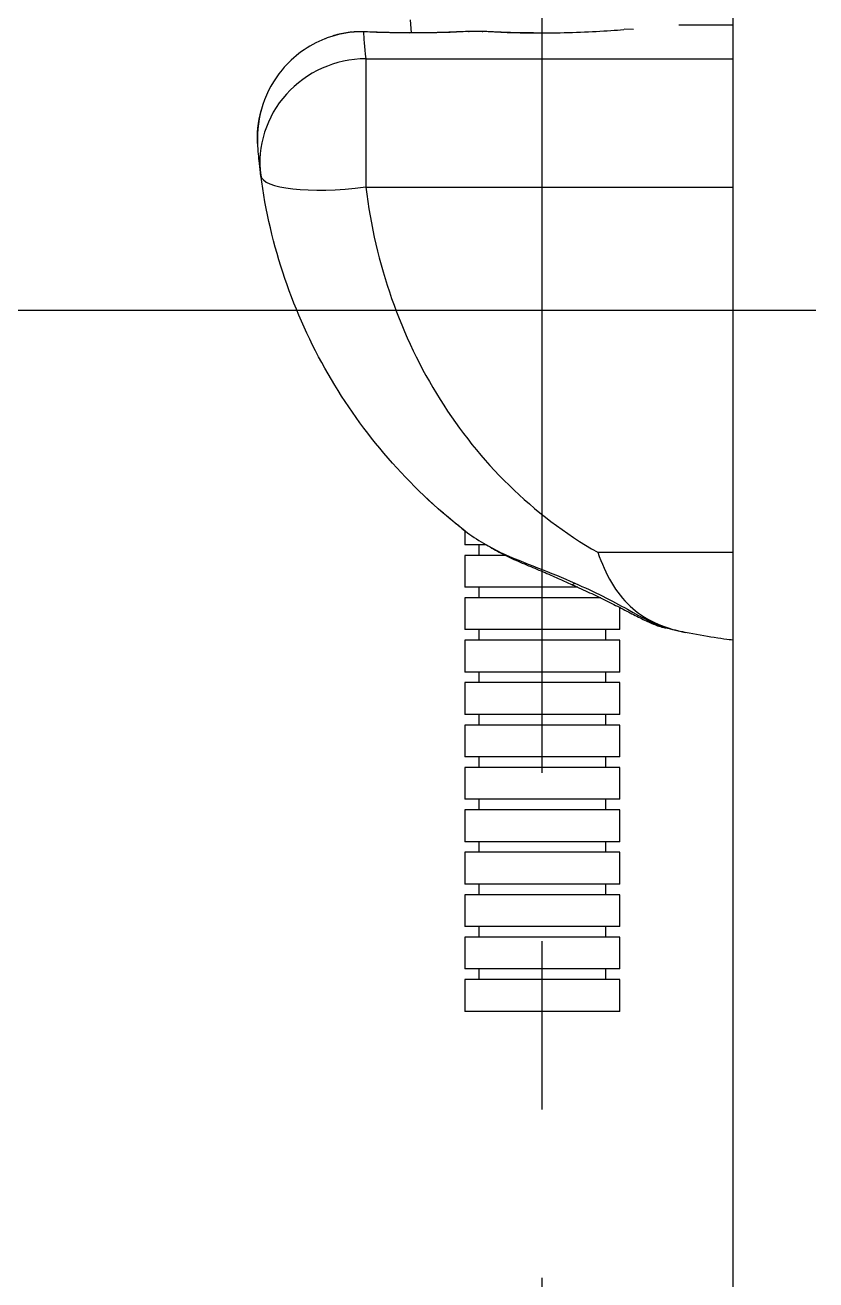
# Model space of a CAD drawing. Extents: x 0 to 1128, y 0 to 827.
# Drawn here: x 724.1 to 798.7, y 266.9 to 385.2 of the extents above; entities that cross this region are included whole.
import ezdxf

# ---------------------------------------------------------------- set-up
doc = ezdxf.new("R2010")
doc.units = 0
doc.header["$LTSCALE"] = 10
doc.header["$MEASUREMENT"] = 0
doc.linetypes.add('CENTER2', pattern=[28.575, 19.05, -3.175, 3.175, -3.175])
doc.layers.get('0').update_dxf_attribs({"linetype": 'CONTINUOUS'})
doc.layers.add('1', color=7, linetype='CONTINUOUS')
doc.layers.add('Cneter', color=1, linetype='CENTER2', lineweight=13)
doc.layers.add('치수선', color=7, linetype='CONTINUOUS', lineweight=20)

msp = doc.modelspace()

# ---------------------------------------------------------------- linework, layer by layer
at = {"color": 5, "lineweight": -3, "ltscale": 0.5}
msp.add_line((739.12, 358.34), (526.43, 358.34), dxfattribs=at)
at = {"layer": '1', "color": 7, "linetype": 'Continuous', "lineweight": -3}
for p, q in [((760.4, 385.75), (760.48, 384.51)), ((767.24, 384.65), (765.92, 384.65)), ((767.19, 384.64), (765.97, 384.64)), ((780.57, 384.89), (781.47, 384.87)), ((790.86, 385.24), (785.74, 385.24)), ((790.86, 382.07), (790.86, 385.24)), ((756.21, 382.07), (790.86, 382.07)), ((756.21, 382.07), (756.21, 369.97)), ((790.86, 369.97), (790.86, 382.07)), ((756.21, 369.97), (790.86, 369.97)), ((790.86, 335.53), (790.86, 369.97)), ((765.56, 337.59), (765.56, 336.24)), ((767.49, 336.24), (765.56, 336.24)), ((766.86, 336.24), (766.86, 335.24)), ((765.56, 335.24), (765.56, 332.24)), ((769.34, 335.24), (765.56, 335.24)), ((778.09, 335.53), (790.86, 335.53)), ((790.86, 327.24), (790.86, 335.53)), ((776.2, 332.24), (765.56, 332.24)), ((766.86, 332.24), (766.86, 331.24)), ((765.56, 331.24), (765.56, 328.24)), ((778.39, 331.24), (765.56, 331.24)), ((780.16, 328.24), (780.16, 330.33)), ((780.16, 328.24), (765.56, 328.24)), ((766.86, 328.24), (766.86, 327.24)), ((778.86, 327.24), (778.86, 328.24)), ((765.56, 327.24), (765.56, 324.24)), ((780.16, 327.24), (765.56, 327.24)), ((780.16, 324.24), (780.16, 327.24)), ((780.16, 324.24), (765.56, 324.24)), ((766.86, 324.24), (766.86, 323.24)), ((778.86, 323.24), (778.86, 324.24)), ((765.56, 323.24), (765.56, 320.24)), ((780.16, 323.24), (765.56, 323.24)), ((780.16, 320.24), (780.16, 323.24)), ((780.16, 320.24), (765.56, 320.24)), ((766.86, 320.24), (766.86, 319.24)), ((778.86, 319.24), (778.86, 320.24)), ((765.56, 319.24), (765.56, 316.24)), ((780.16, 319.24), (765.56, 319.24)), ((780.16, 316.24), (780.16, 319.24)), ((780.16, 316.24), (765.56, 316.24)), ((766.86, 316.24), (766.86, 315.24)), ((778.86, 315.24), (778.86, 316.24)), ((765.56, 315.24), (765.56, 312.24)), ((780.16, 315.24), (765.56, 315.24)), ((780.16, 312.24), (780.16, 315.24)), ((780.16, 312.24), (765.56, 312.24)), ((765.56, 311.24), (765.56, 308.24)), ((780.16, 311.24), (765.56, 311.24)), ((766.86, 312.24), (766.86, 311.24)), ((778.86, 311.24), (778.86, 312.24)), ((780.16, 308.24), (780.16, 311.24)), ((780.16, 308.24), (765.56, 308.24)), ((766.86, 308.24), (766.86, 307.24)), ((778.86, 307.24), (778.86, 308.24)), ((765.56, 307.24), (765.56, 304.24)), ((780.16, 307.24), (765.56, 307.24)), ((780.16, 304.24), (780.16, 307.24)), ((780.16, 304.24), (765.56, 304.24)), ((766.86, 304.24), (766.86, 303.24)), ((778.86, 303.24), (778.86, 304.24)), ((765.56, 303.24), (765.56, 300.24)), ((780.16, 303.24), (765.56, 303.24)), ((780.16, 300.24), (780.16, 303.24)), ((780.16, 300.24), (765.56, 300.24)), ((766.86, 300.24), (766.86, 299.24)), ((778.86, 299.24), (778.86, 300.24)), ((765.56, 299.24), (765.56, 296.24)), ((780.16, 299.24), (765.56, 299.24)), ((780.16, 296.24), (780.16, 299.24)), ((780.16, 296.24), (765.56, 296.24)), ((766.86, 296.24), (766.86, 295.24)), ((778.86, 295.24), (778.86, 296.24)), ((765.56, 295.24), (765.56, 292.24)), ((780.16, 295.24), (765.56, 295.24)), ((780.16, 292.24), (780.16, 295.24)), ((780.16, 292.24), (765.56, 292.24))]:
    msp.add_line(p, q, dxfattribs=at)
at = {"layer": '1', "color": 7, "linetype": 'Continuous', "lineweight": -3, "extrusion": (0, 0, -1)}
for start, end in [(352.2682, 352.5557), (307.7568, 314.523)]:
    msp.add_arc((-796.67, 377.72), 50.81, start, end, dxfattribs=at)
at = {"layer": '1', "color": 7, "linetype": 'Continuous', "lineweight": -3}
for centre, major_axis, ratio, start_param, end_param in [((755.98, 382.61), (0.09, 2), 0.357631, 6.276828, 6.405218), ((756.21, 372.39), (-9.91, -1.31), 0.96772, 4.585417, 6.283185), ((756.21, 372.39), (-9.91, -1.31), 0.239333, 0, 1.539235)]:
    msp.add_ellipse(centre, major_axis=major_axis, ratio=ratio, start_param=start_param, end_param=end_param, dxfattribs=at)
for points, degree in [([(754.98, 384.59), (754.08, 384.5), (753.19, 384.28), (752.35, 383.95)], 3), ([(755.98, 384.6), (755.64, 384.61), (755.31, 384.6), (754.98, 384.59)], 3), ([(756.06, 384.6), (755.54, 384.64), (755.04, 384.59)], 2), ([(765.97, 384.64), (762.86, 384.47), (759.2, 384.45), (755.98, 384.6)], 3), ([(755.98, 384.6), (756.01, 384.07), (756.07, 383.23), (756.21, 382.07)], 3), ([(772.01, 384.48), (770.34, 384.49), (768.69, 384.55), (767.19, 384.64)], 3), ([(746.01, 373.83), (745.92, 374.96), (746.04, 376.11), (746.33, 377.2)], 3), ([(746.3, 371.08), (746.29, 371.13), (746.28, 371.17), (746.28, 371.22)], 3), ([(764.99, 338), (765.13, 337.89), (765.27, 337.78), (765.4, 337.67)], 3), ([(765.4, 337.67), (766.47, 336.84), (767.65, 336.14), (768.92, 335.52)], 3), ([(767.58, 336.24), (768.04, 335.96), (768.5, 335.7), (768.98, 335.45)], 3), ([(768.92, 335.52), (771.15, 334.48), (773.67, 333.67), (775.92, 332.61)], 3), ([(786.35, 327.97), (785.72, 328.1), (785.1, 328.24), (784.48, 328.4)], 3)]:
    msp.add_open_spline(points, degree=degree, dxfattribs=at)
for points, knots in [([(754.91, 384.57), (754.79, 384.57), (754.21, 384.52), (753.35, 384.32), (752.64, 384.06), (752.37, 383.95)], [0, 0, 0, 0, 0.137714, 0.664904, 1, 1, 1, 1]), ([(755.03, 384.6), (755.02, 384.6), (755, 384.6), (754.98, 384.59), (754.98, 384.59), (754.98, 384.59)], [0, 0, 0, 0, 0.932119, 0.932119, 1, 1, 1, 1]), ([(760.28, 384.51), (759.78, 384.51), (758.77, 384.52), (757.36, 384.56), (756.47, 384.59), (756.07, 384.61)], [0, 0, 0, 0, 0.346493, 0.701474, 1, 1, 1, 1]), ([(765.91, 384.65), (765.53, 384.63), (764.69, 384.59), (763.31, 384.54), (761.82, 384.51), (760.8, 384.5), (760.29, 384.51), (760.28, 384.51)], [0, 0, 0, 0, 0.21806, 0.47613, 0.734344, 0.995673, 1, 1, 1, 1]), ([(765.91, 384.65), (765.93, 384.65), (765.95, 384.65), (765.97, 384.64), (765.97, 384.64), (765.97, 384.64)], [0, 0, 0, 0, 0.948259, 0.948259, 1, 1, 1, 1]), ([(767.19, 384.64), (767.19, 384.64), (767.19, 384.64), (767.21, 384.65), (767.23, 384.65), (767.25, 384.65)], [0, 0, 0, 0, 0.048294, 0.048294, 1, 1, 1, 1]), ([(772.02, 384.5), (771.54, 384.5), (770.57, 384.51), (769.13, 384.56), (768.02, 384.6), (767.42, 384.64), (767.26, 384.65)], [0, 0, 0, 0, 0.28889, 0.587438, 0.888444, 1, 1, 1, 1]), ([(780.54, 384.8), (780.16, 384.76), (779.75, 384.73), (777.56, 384.58), (775.46, 384.49), (772.9, 384.48), (772.45, 384.48), (772.01, 384.48)], [0, 0, 0, 0, 0.163445, 0.163445, 0.853814, 0.853814, 1, 1, 1, 1]), ([(752.35, 383.95), (750.78, 383.33), (749.38, 382.32), (746.7, 379.11), (745.86, 376.58), (746, 374.05)], [0, 0, 0, 0, 0.401499, 0.401499, 1, 1, 1, 1]), ([(745.98, 374.05), (745.99, 374.01), (746, 373.81), (746.03, 373.29), (746.11, 372.43), (746.18, 371.71), (746.25, 371.24), (746.25, 371.2)], [0, 0, 0, 0, 0.068436, 0.333791, 0.637711, 0.966343, 1, 1, 1, 1]), ([(765.4, 337.67), (762.84, 339.68), (760.44, 341.95), (756.18, 346.86), (754.29, 349.51), (751.01, 355.19), (749.63, 358.23), (747.51, 364.47), (746.74, 367.71), (746.3, 371.08)], [0, 0, 0, 0, 0.25, 0.25, 0.5, 0.5, 0.75, 0.75, 1, 1, 1, 1]), ([(756.21, 369.97), (756.65, 366.31), (757.47, 362.8), (759.82, 356.1), (761.36, 352.88), (765.06, 347), (767.23, 344.28), (772.21, 339.42), (774.97, 337.3), (778.09, 335.53)], [0, 0, 0, 0, 0.25, 0.25, 0.5, 0.5, 0.75, 0.75, 1, 1, 1, 1]), ([(768.97, 335.43), (768.97, 335.43), (768.97, 335.43), (768.94, 335.45), (768.93, 335.47), (768.92, 335.51), (768.92, 335.52), (768.92, 335.52)], [0, 0, 0, 0, 0.102368, 0.102368, 0.924624, 0.924624, 1, 1, 1, 1]), ([(768.98, 335.44), (769.31, 335.27), (770.15, 334.86), (771.55, 334.27), (773.09, 333.63), (774.44, 333.04), (775.25, 332.66), (775.61, 332.49)], [0, 0, 0, 0, 0.154276, 0.391878, 0.62114, 0.832199, 1, 1, 1, 1]), ([(778.09, 335.53), (778.82, 333.45), (779.8, 331.7), (782.49, 329.19), (784.21, 328.41), (786.35, 327.97)], [0, 0, 0, 0, 0.5, 0.5, 1, 1, 1, 1]), ([(775.61, 332.5), (775.66, 332.48), (775.72, 332.48), (775.82, 332.54), (775.86, 332.56), (775.91, 332.6), (775.92, 332.61), (775.92, 332.61)], [0, 0, 0, 0, 0.613027, 0.613027, 0.963392, 0.963392, 1, 1, 1, 1]), ([(775.92, 332.61), (777.76, 331.83), (779.45, 330.96), (782.35, 329.36), (783.61, 328.61), (784.48, 328.4)], [0, 0, 0, 0, 0.5, 0.5, 1, 1, 1, 1]), ([(775.61, 332.49), (775.78, 332.42), (776.5, 332.1), (777.72, 331.54), (779.25, 330.8), (780.65, 330.08), (781.93, 329.41), (783.07, 328.87), (783.9, 328.53), (784.38, 328.42), (784.51, 328.4)], [0, 0, 0, 0, 0.047473, 0.207278, 0.365783, 0.523982, 0.674192, 0.815613, 0.951346, 1, 1, 1, 1]), ([(790.86, 327.24), (790.86, 327.24), (790.6, 327.27), (789.93, 327.36), (789.52, 327.42), (788.23, 327.61), (787.3, 327.77), (786.35, 327.97)], [0, 0, 0, 0, 0.25, 0.25, 0.5, 0.5, 1, 1, 1, 1])]:
    msp.add_open_spline(points, degree=3, knots=knots, dxfattribs=at)
at = {"layer": 'Cneter', "lineweight": -3, "ltscale": 0.5}
msp.add_line((798.67, 358.34), (739.12, 358.34), dxfattribs=at)
for points, knots in [([(772.86, 171.85), (772.86, 395.96), (772.86, 400.96)], [0.138832, 0.138832, 0.9166667, 1, 1]), ([(772.86, 353.54), (772.86, 387.74), (772.86, 392.74)], [0, 0, 0.87247, 1, 1])]:
    msp.add_open_spline(points, degree=1, knots=knots, dxfattribs=at)
at = {"layer": '치수선', "lineweight": -3}
msp.add_line((790.86, 114.1), (790.86, 680.63), dxfattribs=at)

doc.saveas('drawing.dxf')
